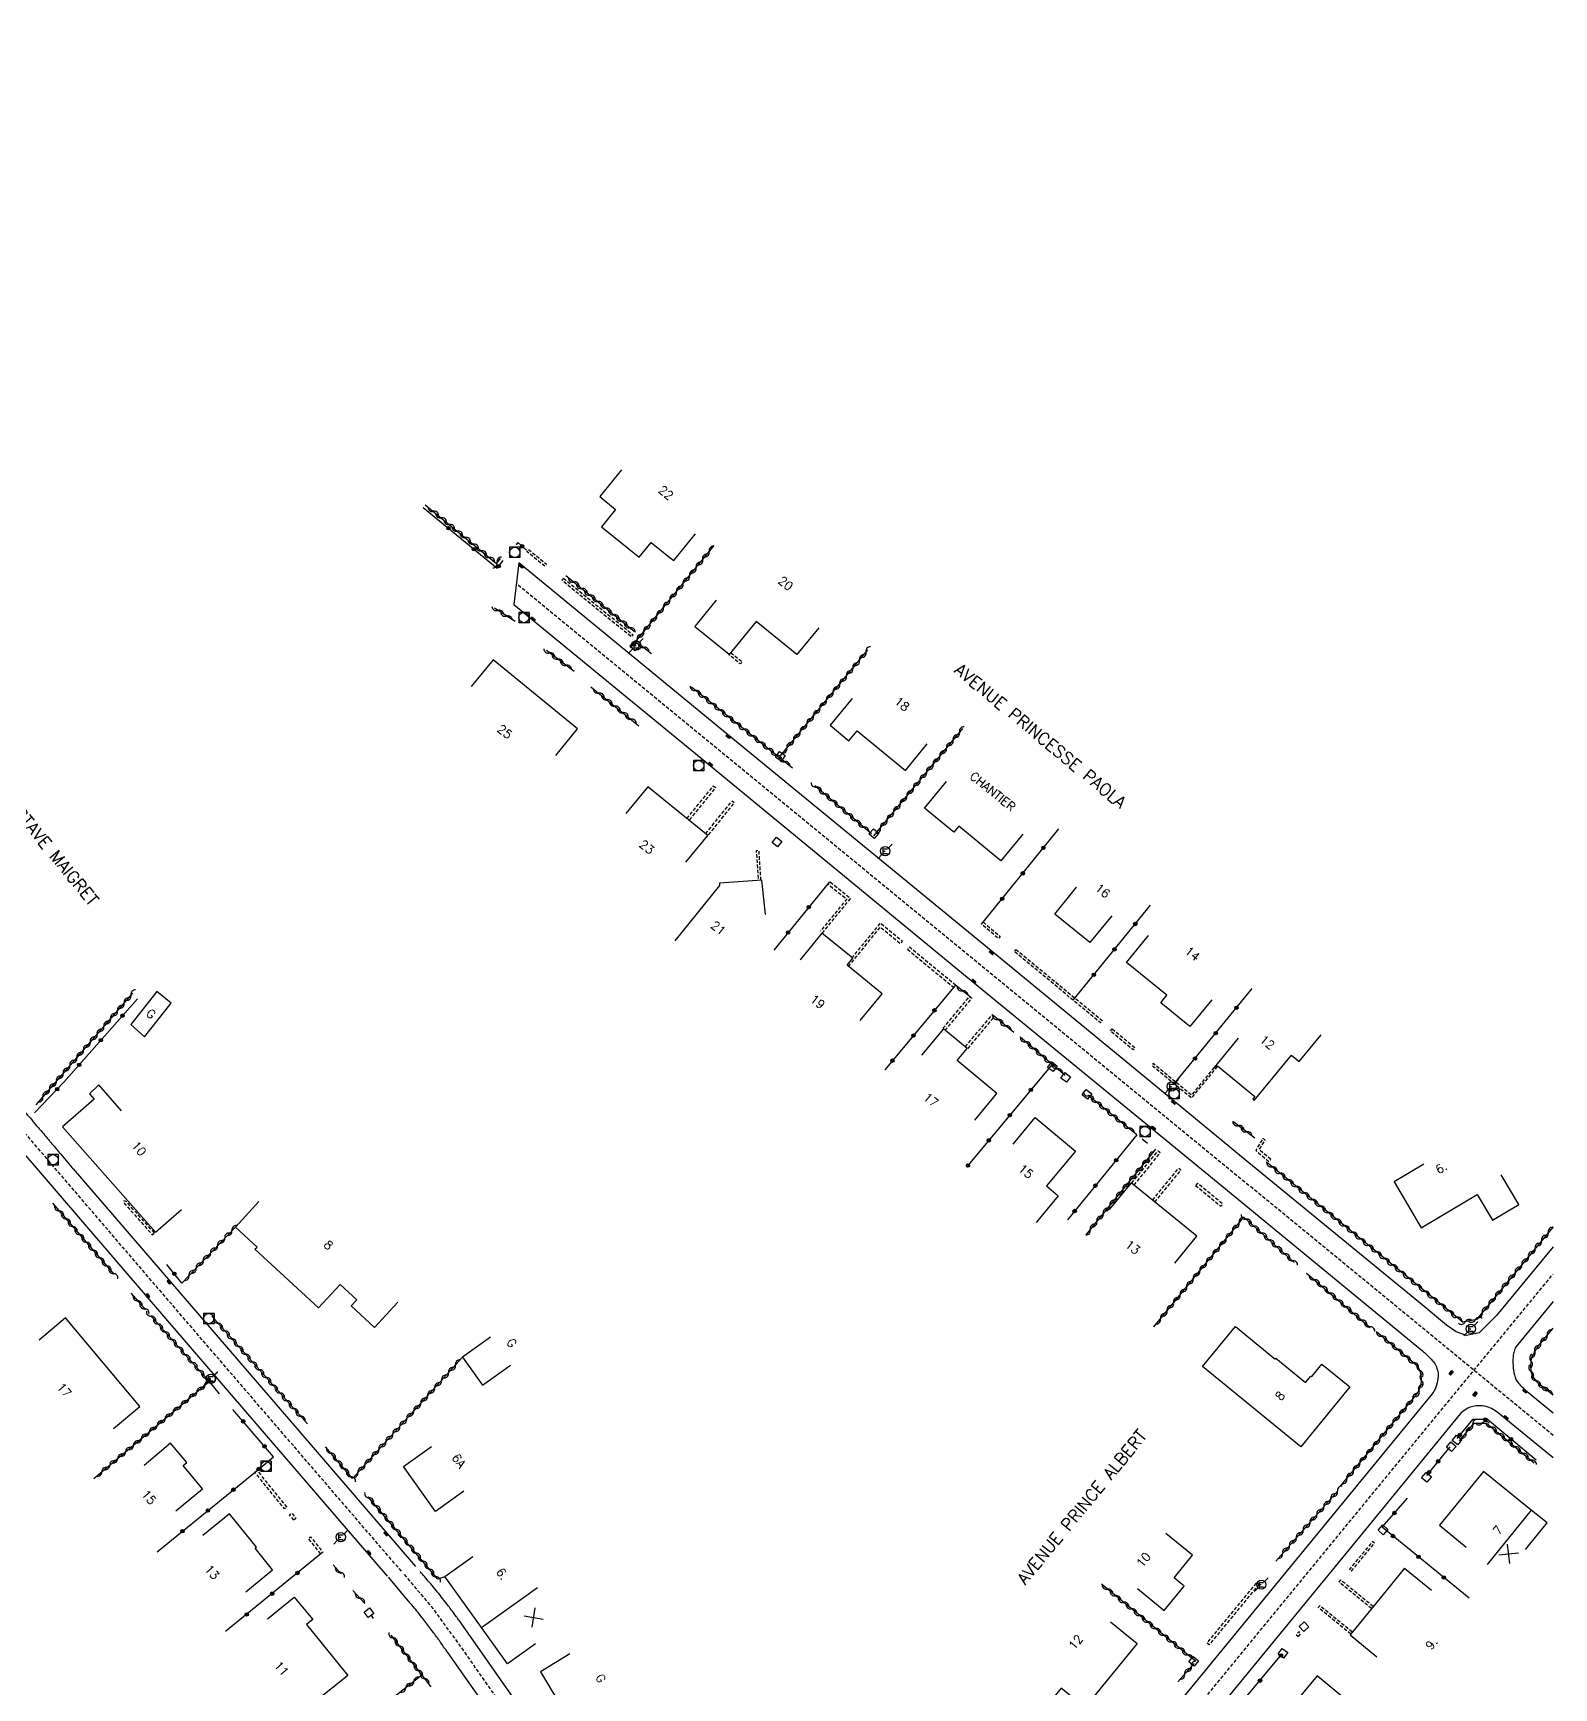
# Model space of a CAD drawing. Header units: millimetres. Extents: x 123000 to 124000, y 125000 to 126000.
# Drawn here: x 123779.9 to 124000.1, y 125760.3 to 126000 of the extents above; entities that cross this region are included whole.
import ezdxf
from ezdxf.enums import TextEntityAlignment as Align

# ---------------------------------------------------------------- set-up
doc = ezdxf.new("R2010")
doc.units = ezdxf.units.MM
doc.linetypes.add('DASHED', pattern=[0.75, 0.5, -0.25])
doc.layers.get('0').update_dxf_attribs({"linetype": 'CONTINUOUS'})
for name, color, linetype in [('W0001', 6, 'DASHED'), ('W0008', 7, 'CONTINUOUS'), ('W0100', 7, 'CONTINUOUS'), ('W0112', 1, 'DASHED'), ('W0310', 3, 'CONTINUOUS'), ('W0322', 7, 'CONTINUOUS'), ('W0400', 7, 'CONTINUOUS'), ('W0420', 7, 'CONTINUOUS'), ('W0471', 7, 'CONTINUOUS'), ('W0984', 7, 'CONTINUOUS'), ('W0989', 7, 'CONTINUOUS'), ('W0991', 7, 'CONTINUOUS'), ('W1102', 7, 'CONTINUOUS')]:
    doc.layers.add(name, color=color, linetype=linetype)
doc.styles.get("Standard").update_dxf_attribs({"font": 'romans.shx', "width": 0.85})

# ---------------------------------------------------------------- blocks, each defined once
blk = doc.blocks.new('T471')
for p, q in [((-0.333334, 0.333334), (-0.333334, -0.333334)), ((-0.333334, 0.333334), (0.333334, 0.333334)), ((-0.333334, 0), (0, 0)), ((0.500001, 0.500001), (1.000002, 1.000002)), ((-0.500001, -0.500001), (-1.000002, -1.000002)), ((-0.333334, -0.333334), (0.333334, -0.333334))]:
    blk.add_line(p, q)
blk.add_ellipse((0, 0), major_axis=(0.471405, 0.471405), ratio=1, start_param=5.4977871438, end_param=11.780972451)
blk = doc.blocks.new('T400')
for p, q in [((-0.15, 0.3), (0.15, 0.3)), ((-0.15, -0.25), (-0.15, 0.3)), ((-0.15, 0.15), (0.15, 0.15)), ((-0.15, 0), (0.15, 0)), ((0.15, 0.3), (0.15, -0.25)), ((-0.15, -0.15), (0.15, -0.15)), ((-0.15, -0.25), (-0.15, -0.3)), ((-0.15, -0.3), (0.15, -0.3)), ((0.15, -0.3), (0.15, -0.25))]:
    blk.add_line(p, q)
blk = doc.blocks.new('t112o')
at = {"color": 0, "linetype": 'Continuous'}
for p, q in [((-0.5, 0.5), (0.5, 0.5)), ((-0.5, -0.5), (-0.5, 0.5)), ((0.5, 0.5), (0.5, -0.5)), ((0.5, -0.5), (-0.5, -0.5))]:
    blk.add_line(p, q, dxfattribs=at)
blk = doc.blocks.new('T420')
for p, q in [((0.75, 0.75), (-0.75, 0.75)), ((-0.75, 0.75), (-0.75, -0.75)), ((0.75, 0.75), (0.75, -0.75)), ((0.75, -0.75), (-0.75, -0.75))]:
    blk.add_line(p, q)
blk.add_ellipse((0, 0), major_axis=(-0.53, 0.53), ratio=1, start_param=3.926991, end_param=10.210176)
blk = doc.blocks.new('t310o')
at = {"color": 0, "linetype": 'Continuous'}
for centre, start, end in [((-0.5, 0.38), 216.8699, 323.1304), ((0.5, -0.37), 36.8699, 143.1303)]:
    blk.add_arc(centre, 0.625, start, end, dxfattribs=at)
blk = doc.blocks.new('t322o')
at = {"color": 0, "linetype": 'Continuous'}
for radius in [0.25, 0.15]:
    blk.add_circle((0, 0), radius, dxfattribs=at)
blk = doc.blocks.new('t991o')
at = {"color": 0, "linetype": 'Continuous'}
for p, q in [((-1, 1), (1, -1)), ((-1, -1), (1, 1))]:
    blk.add_line(p, q, dxfattribs=at)

msp = doc.modelspace()

# ---------------------------------------------------------------- linework, layer by layer
at = {"layer": 'W0001', "flags": 128}
for points in [[(123833.2, 125777.18), (123801.58, 125813.94), (123777.26, 125842.31), (123758.68, 125864.77), (123740.55, 125886.8), (123717.74, 125914.53), (123697.18, 125939.51), (123687.62, 125951), (123679.79, 125959.84), (123672.25, 125967.69), (123659.53, 125980.9), (123650.9, 125989.84), (123641.1, 126000)], [(124000, 125796.86), (123977.8, 125815.12), (123902.76, 125876.75), (123864.17, 125908.47), (123849.85, 125920.24)], [(123892.86, 125690.77), (123898.76, 125696.85), (123983.21, 125799.81), (123997.53, 125817.22), (124000, 125820.23)], [(123833.62, 125776.72), (123837.93, 125771.55), (123841.78, 125766.23), (123849.45, 125755.32), (123856, 125746.02), (123863.08, 125735.19), (123870.13, 125724.29), (123874.37, 125717.66), (123877.23, 125712.36), (123886.86, 125693.27)]]:
    msp.add_lwpolyline(points, dxfattribs=at)
at = {"layer": 'W0008', "flags": 128}
for points in [[(123831.17, 125776.47), (123797.01, 125816.21), (123777.1, 125839.41), (123773.81, 125843.29), (123769.28, 125848.73), (123761.16, 125858.61), (123728.47, 125898.34), (123692.34, 125942.2), (123685.9, 125949.95, 0.006026), (123685.34, 125950.6, 0.0011), (123682.26, 125954.11, 0.001166), (123679.92, 125956.74, 0.004111), (123679.25, 125957.48, 0.003678), (123678.11, 125958.7, 0.001816), (123675.77, 125961.15), (123662.47, 125974.95), (123648.02, 125989.92), (123638.32, 126000)], [(123651.59, 125992.01), (123666.69, 125976.36), (123679.41, 125963.14, -0.003389), (123681.46, 125960.98, -0.005004), (123682.83, 125959.49, -0.002123), (123683.61, 125958.61, -0.001036), (123685.21, 125956.79, -0.000963), (123685.34, 125956.65, -0.000028), (123689.62, 125951.72, -0.003515), (123691.08, 125950.03, -0.003488), (123695.86, 125944.29), (123729.56, 125903.31), (123764.6, 125860.73), (123779.06, 125843.27, 0.001972), (123779.41, 125842.86, 0.000711), (123780.37, 125841.72, 0.002451), (123781.39, 125840.53, -0.00355), (123782.09, 125839.71, -0.000032), (123782.44, 125839.28, -0.000009), (123783.64, 125837.86, -0.000268), (123785.51, 125835.63, 0.00354), (123785.65, 125835.46), (123818.36, 125797.5), (123835.22, 125777.89)], [(124000, 125824.19), (123991.81, 125814.25), (123989.32, 125811.74), (123987.46, 125811.35), (123985.97, 125811.87), (123984.58, 125812.82), (123981.06, 125815.75), (123955.43, 125836.78), (123946.84, 125843.88), (123919.09, 125866.67), (123879.83, 125898.88), (123850.23, 125923.25), (123849.48, 125917.22), (123877.16, 125894.52), (123915.14, 125863.22), (123943.42, 125840.07), (123953.89, 125831.48), (123981.1, 125809.1, -0.021592), (123981.68, 125808.58, -0.013517), (123982.55, 125807.68, -0.07173), (123983.01, 125807, -0.061881), (123983.32, 125806.1, -0.075723), (123983.36, 125805.43, -0.038508), (123983.14, 125804.15, -0.054431), (123982.92, 125803.58, -0.03928), (123982.49, 125802.86), (123953.15, 125767.1), (123939.93, 125750.99)], [(124000, 125816.26), (123994.66, 125809.73, 0.087308), (123994.51, 125809.46, 0.031679), (123994.28, 125808.66, 0.047987), (123994.2, 125807.92, 0.028241), (123994.24, 125806.65, 0.045019), (123994.5, 125805.27, 0.094058), (123994.8, 125804.67, 0.03266), (123995.4, 125803.98, 0.025734), (123996.25, 125803.2), (124000, 125800.12)], [(124000, 125793.6), (123992.11, 125800.1, 0.046569), (123991.34, 125800.62, 0.126689), (123989.23, 125801.16, 0.234687), (123986.38, 125799.74), (123971.11, 125781.09), (123943.02, 125746.86)], [(123855.03, 125743.9), (123839.91, 125765.4, -0.005422), (123839.32, 125766.25, 0.00652), (123838.83, 125766.96, 0.005592), (123838.56, 125767.34, 0.001485), (123837.48, 125768.77, 0.001746), (123836.3, 125770.33, 0.004223), (123835.81, 125770.96, 0.004608), (123835.1, 125771.84, 0.00404), (123834.28, 125772.82), (123831.32, 125776.31)], [(123856.65, 125748.57), (123841.6, 125769.99, 0.00565), (123840.68, 125771.26, 0.005018), (123839.62, 125772.67, 0.005389), (123839.55, 125772.76, 0.000249), (123838.04, 125774.64, 0.007777), (123837.27, 125775.57, 0.004536), (123835.91, 125777.12)]]:
    msp.add_lwpolyline(points, format="xyb", dxfattribs=at)
at = {"layer": 'W0100', "flags": 128}
for points in [[(123865.1, 125936.73), (123861.94, 125932.86), (123864.23, 125930.99), (123862.19, 125928.49), (123867.62, 125924.06), (123869.4, 125926.23), (123872.13, 125924), (123872.64, 125923.58), (123875.81, 125927.45)], [(123893.64, 125913.86), (123890.49, 125909.98), (123884.57, 125914.78), (123880.65, 125909.96), (123875.69, 125913.97), (123878.84, 125917.86)], [(123855.56, 125895.35), (123858.72, 125899.22), (123846.47, 125909.23), (123843.31, 125905.36)], [(123898.47, 125903.61), (123895.29, 125899.76), (123898.03, 125897.5), (123899.22, 125898.94), (123906.19, 125893.19), (123909.37, 125897.04)], [(123874.42, 125879.89), (123877.57, 125883.78), (123872.77, 125887.67), (123868.88, 125890.83), (123865.72, 125886.95)], [(123923.21, 125883.97), (123920.04, 125880.11), (123913.95, 125885.11), (123913.22, 125884.23), (123908.95, 125887.73), (123912.13, 125891.59)], [(123885.95, 125872.3), (123885.41, 125877.27), (123879.25, 125876.85), (123879.27, 125876.52), (123872.81, 125868.49)], [(123936.08, 125872.14), (123932.93, 125868.25), (123927.82, 125872.39), (123930.96, 125876.27)], [(123899.67, 125856.95), (123902.83, 125860.82), (123897.75, 125864.97), (123898.58, 125865.98), (123894.1, 125869.63), (123890.94, 125865.76)], [(123950.58, 125859.94), (123947.41, 125856.07), (123943.19, 125859.52), (123944.07, 125860.61), (123938.24, 125865.38), (123941.4, 125869.26)], [(123916.24, 125842.53), (123919.44, 125846.37), (123913.68, 125851.18), (123915.13, 125852.92), (123911.73, 125855.76), (123908.53, 125851.92)], [(123954.4, 125854.41), (123950.91, 125850.16), (123951.1, 125849.99), (123951.1, 125850), (123951.42, 125850.38), (123956.83, 125845.94), (123956.53, 125845.55), (123956.71, 125845.39), (123962.11, 125851.96), (123963.23, 125851.03), (123966.41, 125854.9)], [(123792.68, 125843.89), (123789.38, 125847.64), (123788.02, 125846.36), (123788.69, 125845.56), (123784.13, 125841.56), (123797.6, 125826.28), (123801.35, 125829.59)], [(123921.8, 125839.07), (123925, 125842.91), (123930.83, 125838.05), (123926.62, 125832.99), (123928.34, 125831.56), (123925.14, 125827.72)], [(123981.3, 125836.14), (123976.99, 125833.61), (123978.92, 125830.32), (123980.92, 125826.91), (123989.02, 125831.74), (123991.22, 125828.04), (123995.04, 125830.31), (123992.48, 125834.61)], [(123945.23, 125821.83), (123948.39, 125825.7), (123938.89, 125833.45), (123935.73, 125829.58)], [(123832.7, 125816.16), (123829.3, 125812.49), (123825.94, 125815.62), (123826.75, 125816.5), (123824.32, 125818.74), (123821.19, 125815.33), (123811.99, 125823.82), (123812.29, 125824.15), (123809.15, 125827.04), (123812.54, 125830.72)], [(123791.49, 125797.86), (123795.32, 125801.07), (123784.56, 125813.88), (123780.73, 125810.66)], [(123846.1, 125811.1), (123842.05, 125808.17), (123844.97, 125804.12), (123849.02, 125807.05)], [(123800.53, 125785.94), (123804.38, 125789.14), (123801.59, 125792.48), (123802.1, 125792.91), (123799.77, 125795.72), (123795.92, 125792.52)], [(123842.22, 125788.77), (123838.16, 125785.85), (123833.49, 125792.36), (123837.56, 125795.27)], [(123996, 125780.31), (123999.14, 125784.2), (123996.82, 125786.05), (123989.91, 125791.65), (123983.54, 125783.84), (123987.41, 125780.68)], [(123810.68, 125774.21), (123814.55, 125777.37), (123812, 125780.5), (123812.23, 125780.69), (123808.29, 125785.52), (123804.42, 125782.36)], [(123939.81, 125774.66), (123943.68, 125771.49), (123946.59, 125775.04), (123945.12, 125776.25), (123947.78, 125779.49), (123943.91, 125782.66)], [(123852.62, 125766.66), (123848.55, 125763.75), (123844.78, 125769.04), (123839.48, 125776.41), (123843.54, 125779.33)], [(123978.51, 125777.62), (123974.96, 125773.28), (123970.62, 125767.97), (123974.5, 125764.8)], [(123978.47, 125777.62), (123982.38, 125774.46)], [(123813.81, 125770.3), (123817.69, 125773.45), (123820.35, 125770.18), (123819.45, 125769.45), (123825.43, 125762.08), (123821.55, 125758.93)], [(123935.89, 125769.86), (123939.76, 125766.69), (123932.18, 125757.42), (123928.74, 125760.23), (123925.05, 125755.7), (123921.18, 125758.87)], [(123857.62, 125765.21), (123853.34, 125762.63), (123858.82, 125753.5), (123863.11, 125756.07)], [(123970.14, 125758.48), (123965.85, 125762.04), (123963, 125758.58), (123963.43, 125758.22), (123959.14, 125753.04), (123959.03, 125752.9), (123958.84, 125753.06), (123958.6, 125752.75), (123962.63, 125749.42)]]:
    msp.add_lwpolyline(points, dxfattribs=at)
for points in [[(123799.86, 125859.49), (123797.78, 125861.14), (123794.01, 125856.37), (123795.99, 125854.6)], [(123963.45, 125795.18), (123949.23, 125806.83), (123954, 125812.65), (123959.73, 125807.96), (123959.83, 125808.06), (123964.15, 125804.52), (123964.94, 125805.46), (123965.05, 125805.37), (123966.53, 125807.19), (123970.55, 125803.88)]]:
    msp.add_lwpolyline(points, close=True, dxfattribs=at)
at = {"layer": 'W0112', "flags": 128}
for points in [[(123851.62, 125925.21), (123854.21, 125923.07), (123853.96, 125922.76), (123851.37, 125924.9)], [(123856.68, 125921.04), (123866.75, 125912.83), (123866.5, 125912.52), (123856.43, 125920.73)], [(123917.49, 125871.21), (123919.93, 125869.13), (123919.67, 125868.83), (123917.23, 125870.91)], [(123906.52, 125867.28), (123913.19, 125861.77), (123913.45, 125862.08), (123906.77, 125867.58)], [(123922.2, 125867.27), (123934.72, 125856.94), (123934.47, 125856.63), (123921.94, 125866.97)], [(123936.16, 125855.76), (123939.45, 125853.02), (123939.2, 125852.71), (123935.9, 125855.45)], [(123959.12, 125836.85), (123957.46, 125838.23), (123958.32, 125839.69), (123957.98, 125839.89), (123956.95, 125838.14), (123958.86, 125836.54)], [(123948.24, 125833.08), (123951.9, 125830.07), (123952.15, 125830.37), (123948.49, 125833.39)], [(123811.97, 125791.53), (123812.29, 125791.78), (123816.6, 125786.45), (123816.29, 125786.2)], [(123817.62, 125784.57), (123816.99, 125785.36), (123817.3, 125785.61), (123817.93, 125784.82)], [(123821.53, 125779.68), (123819.74, 125781.92), (123820.05, 125782.17), (123821.84, 125779.93)], [(123970.8, 125777.19), (123974.15, 125781.24), (123973.85, 125781.49), (123970.5, 125777.45)], [(123957.42, 125775.29), (123950.2, 125766.52), (123949.89, 125766.78), (123957.11, 125775.54)], [(123963.14, 125767.73), (123963.48, 125768.18), (123963.17, 125768.42), (123962.82, 125767.97)]]:
    msp.add_lwpolyline(points, close=True, dxfattribs=at)
for points in [[(123880.89, 125910.25), (123882.56, 125908.9), (123882.31, 125908.61), (123880.65, 125909.96)], [(123874.55, 125886.22), (123878.38, 125890.95), (123878.69, 125890.7), (123874.86, 125885.97)], [(123877.26, 125884.02), (123881.11, 125888.77), (123881.42, 125888.52), (123877.57, 125883.77)], [(123885.28, 125877.26), (123884.99, 125881.58), (123884.59, 125881.56), (123884.88, 125877.24)], [(123894.15, 125869.59), (123898.25, 125874.61), (123895.21, 125877.07), (123894.96, 125876.76), (123897.69, 125874.55), (123893.84, 125869.84)], [(123897.95, 125864.8), (123902.6, 125870.5), (123905.5, 125868.11), (123905.76, 125868.42), (123902.55, 125871.07), (123898.47, 125866.07)], [(123911.64, 125855.83), (123915.49, 125860.45), (123915.8, 125860.19), (123911.95, 125855.58)], [(123914.87, 125853.14), (123918.77, 125857.81), (123919.07, 125857.55), (123915.18, 125852.88)], [(123950.91, 125850.16), (123947.62, 125846.15), (123942.1, 125850.71), (123941.91, 125850.49), (123947.66, 125845.75), (123951.45, 125850.36)], [(123938.97, 125833.39), (123942.79, 125838.07), (123943.1, 125837.82), (123939.28, 125833.13)], [(123941.99, 125830.92), (123945.8, 125835.59), (123946.11, 125835.34), (123942.3, 125830.67)], [(123973.73, 125771.77), (123969.02, 125775.61), (123969.27, 125775.92), (123973.98, 125772.08)], [(123970.71, 125768.07), (123966, 125771.91), (123966.25, 125772.22), (123970.96, 125768.38)]]:
    msp.add_lwpolyline(points, dxfattribs=at)
msp.add_lwpolyline([(123797.42, 125826.2), (123793.47, 125830.61, -0.043102), (123793.43, 125830.67, -0.00996), (123793.41, 125830.7), (123793.03, 125830.84, 0.069659), (123792.99, 125830.69, 0.14003), (123793.01, 125830.62, 0.032987), (123793.09, 125830.46, 0.043102), (123793.18, 125830.35), (123797.12, 125825.93)], format="xyb", close=True, dxfattribs=at)
at = {"layer": 'W0310', "flags": 128}
for points in [[(123836.66, 125931.67), (123846.98, 125923.18), (123847.55, 125923.89)], [(123866.4, 125910.96), (123878.51, 125925.77)], [(123857, 125921.43), (123866.9, 125913.35)], [(123849.68, 125914.74), (123846.69, 125916.69)], [(123858.24, 125907.51), (123854.2, 125910.55)], [(123869.44, 125910.1), (123867.64, 125911.49)], [(123888.09, 125895.29), (123900.77, 125910.64)], [(123860.62, 125905.32), (123867.6, 125899.65)], [(123889.86, 125893.53), (123875.22, 125905.23)], [(123901.64, 125883.7), (123914.51, 125899.28)], [(123901.3, 125883.99), (123893.1, 125890.97)], [(123915.65, 125860.32), (123913.45, 125862.08)], [(123780.28, 125844.77), (123794.3, 125860.93)], [(123921.9, 125855.22), (123918.92, 125857.68)], [(123929.34, 125849.01), (123922.82, 125854.53)], [(123939.72, 125840.4), (123932.67, 125846.12)], [(123956.82, 125839.93), (123953.61, 125842.35)], [(123942.44, 125838.31), (123932.32, 125825.9)], [(123941.26, 125839.13), (123940.47, 125839.79)], [(124000, 125827.09), (123988.91, 125813.64), (123986.93, 125813.24), (123958.48, 125836.44)], [(123782.65, 125830.51), (123791.55, 125820.2)], [(123942.2, 125812.6), (123955.21, 125828.48), (123962.52, 125821.92)], [(123801.4, 125818.93), (123809.15, 125827.04)], [(123964.29, 125820.37), (123973.5, 125812.51)], [(123794.03, 125817.48), (123796.12, 125815.04)], [(123788.66, 125790.62), (123805.38, 125804.67), (123796.92, 125814.17)], [(123819.59, 125798.52), (123805.74, 125814.14)], [(123842.05, 125808.17), (123826.11, 125790.64), (123822.22, 125795.22)], [(123986.46, 125796.08), (123988.59, 125798.64), (123990.34, 125798.64), (123997.26, 125792.9)], [(123839.51, 125776.39), (123838.49, 125776.04), (123828.41, 125787.96)], [(123959.84, 125778.66), (123968.88, 125788.87)], [(123823.3, 125778.12), (123824.46, 125776.81)], [(123826.18, 125774.4), (123827.91, 125772.51)], [(123948.24, 125764.14), (123934.6, 125775.29)], [(123829.18, 125770.34), (123828.82, 125770.88)], [(123837.5, 125760.42), (123831.72, 125767.9)], [(123945.66, 125761.15), (123948, 125763.84)], [(123836.17, 125762.14), (123823.33, 125751.98)]]:
    msp.add_lwpolyline(points, dxfattribs=at)
for points in [[(123969.17, 125789.44), (123980.01, 125802.52, 0.095449), (123980.72, 125803.68, 0.095449), (123980.96, 125805.02, 0.06644), (123980.82, 125805.96, 0.06644), (123980.43, 125806.83), (123974.49, 125811.82)], [(124000, 125802.68), (123997.91, 125804.39, -0.083599), (123997.07, 125805.46, -0.114016), (123996.81, 125806.43, -0.037162), (123996.85, 125807.75, -0.086518), (123997, 125808.3, -0.020882), (123997.54, 125809.3, -0.037394), (123997.9, 125809.82), (124000, 125812.4)]]:
    msp.add_lwpolyline(points, format="xyb", dxfattribs=at)
at = {"layer": 'W0322', "flags": 128}
for points in [[(123836.34, 125931.28), (123847.05, 125922.48), (123847.94, 125923.58)], [(123851.34, 125925.1), (123850.07, 125926.21), (123849.82, 125925.88)], [(123917.23, 125870.91), (123928.44, 125884.75)], [(123895.21, 125877.07), (123887.14, 125867.17)], [(123930.48, 125859.92), (123941.71, 125873.65)], [(123913.45, 125862.08), (123903.23, 125849.83)], [(123780.05, 125843.58), (123784.33, 125848.05), (123794.97, 125860.12)], [(123945.14, 125847.78), (123956.44, 125861.61)], [(123927.41, 125850.56), (123915.25, 125835.95)], [(123939.72, 125840.4), (123929.67, 125828.07)], [(123801.4, 125818.93), (123799.24, 125821.61)], [(123805.38, 125804.67), (123806.79, 125802.87)], [(123797.82, 125779.98), (123812.29, 125791.78), (123814.66, 125793.77), (123808.8, 125800.61)], [(123997.58, 125793.28), (123990.52, 125799.14), (123988.36, 125799.15), (123986.08, 125796.4)], [(123985.05, 125795.2), (123981.67, 125791.03)], [(123987.86, 125773.26), (123975.25, 125783.57), (123978.94, 125787.79)], [(123821.84, 125779.93), (123807.74, 125768.44)], [(123965.37, 125741.89), (123951.12, 125753.61), (123960.74, 125765.15)]]:
    msp.add_lwpolyline(points, dxfattribs=at)
at = {"layer": 'W1102', "flags": 128}
for points in [[(123996.82, 125786.05), (123990.47, 125778.18)], [(123844.78, 125769.04), (123852.91, 125774.85)]]:
    msp.add_lwpolyline(points, dxfattribs=at)

# ---------------------------------------------------------------- block references
at = {"layer": 'W0112'}
for p, rotation in [((123867.01, 125911.24), 226.3850762162589), ((123888.1, 125895.23), 324.9656107370685), ((123887.62, 125882.84), 141.1581239558333), ((123901.63, 125884.03), 319.0680351354517), ((123927.49, 125850.27), 142.8502081970647), ((123929.41, 125848.71), 143.4952411326231), ((123932.48, 125846.26), 141.3901966671453), ((123985.26, 125795.21), 228.9084681523013), ((123986.11, 125796.2), 231.6721313534783), ((123981.67, 125790.8), 230.2884810047124), ((123975.37, 125783.18), 227.2767232604248), ((123828.49, 125771.16), 128.2580900110334), ((123963.94, 125769.16), 223.8059548381292), ((123960.87, 125765.3), 232.8719728023602), ((123947.97, 125764.11), 51.03001650996512)]:
    msp.add_blockref('t112o', p, dxfattribs=dict(at, rotation=rotation))
at = {"layer": 'W0310'}
for p, rotation in [((123837.82, 125930.72), 320.5907986443493), ((123838.97, 125929.76), 320.5907986443493), ((123840.13, 125928.81), 320.5907986443493), ((123841.29, 125927.86), 320.5907986443493), ((123842.45, 125926.91), 320.5907986443493), ((123843.61, 125925.95), 320.5907986443493), ((123844.77, 125925), 320.5907986443493), ((123845.93, 125924.05), 320.5907986443493), ((123847.07, 125923.29), 51.21347881552143), ((123876.84, 125923.73), 50.74129651288344), ((123877.79, 125924.9), 50.74129651288344), ((123874.94, 125921.41), 50.74129651288344), ((123875.89, 125922.57), 50.74129651288344), ((123858.16, 125920.48), 320.795056529789), ((123859.32, 125919.54), 320.795056529789), ((123860.48, 125918.59), 320.795056529789), ((123873.05, 125919.09), 50.74129651288344), ((123874, 125920.25), 50.74129651288344), ((123847.16, 125916.38), 146.8651111028503), ((123861.65, 125917.64), 320.795056529789), ((123862.81, 125916.69), 320.795056529789), ((123871.15, 125916.77), 50.74129651288344), ((123872.1, 125917.93), 50.74129651288344), ((123848.42, 125915.56), 146.8651111028503), ((123863.97, 125915.74), 320.795056529789), ((123865.13, 125914.79), 320.795056529789), ((123866.29, 125913.85), 320.795056529789), ((123869.25, 125914.44), 50.74129651288344), ((123870.2, 125915.6), 50.74129651288344), ((123867.35, 125912.12), 50.74129651288344), ((123868.3, 125913.28), 50.74129651288344), ((123854.64, 125910.21), 143.0765966572845), ((123855.84, 125909.31), 143.0765966572845), ((123868.25, 125911.02), 142.1922105175174), ((123899.56, 125909.17), 50.44651156737693), ((123900.51, 125910.33), 50.44651156737693), ((123857.04, 125908.41), 143.0765966572845), ((123897.65, 125906.86), 50.44651156737693), ((123898.6, 125908.02), 50.44651156737693), ((123861.78, 125904.38), 320.9251381445481), ((123875.8, 125904.77), 141.3419236132948), ((123895.74, 125904.55), 50.44651156737693), ((123896.69, 125905.7), 50.44651156737693), ((123862.95, 125903.43), 320.9251381445481), ((123864.11, 125902.49), 320.9251381445481), ((123876.97, 125903.83), 141.3419236132948), ((123878.14, 125902.9), 141.3419236132948), ((123879.31, 125901.96), 141.3419236132948), ((123893.83, 125902.23), 50.44651156737693), ((123894.78, 125903.39), 50.44651156737693), ((123865.28, 125901.54), 320.9251381445481), ((123866.44, 125900.6), 320.9251381445481), ((123880.49, 125901.02), 141.3419236132948), ((123881.66, 125900.09), 141.3419236132948), ((123891.92, 125899.92), 50.44651156737693), ((123892.87, 125901.08), 50.44651156737693), ((123882.83, 125899.15), 141.3419236132948), ((123884, 125898.21), 141.3419236132948), ((123885.17, 125897.27), 141.3419236132948), ((123890.01, 125897.61), 50.44651156737693), ((123890.96, 125898.76), 50.44651156737693), ((123913.1, 125897.57), 50.44651156739381), ((123914.06, 125898.73), 50.44651156739381), ((123886.34, 125896.34), 141.3419236132948), ((123887.51, 125895.4), 141.3419236132948), ((123889.05, 125896.45), 50.44651156737693), ((123911.19, 125895.26), 50.44651156739381), ((123912.15, 125896.42), 50.44651156739381), ((123888.68, 125894.46), 141.3419236132948), ((123909.28, 125892.95), 50.44651156739381), ((123910.24, 125894.1), 50.44651156739381), ((123893.31, 125890.79), 139.5903926383872), ((123894.45, 125889.82), 139.5903926383872), ((123907.37, 125890.63), 50.44651156739381), ((123908.32, 125891.79), 50.44651156739381), ((123895.59, 125888.85), 139.5903926383872), ((123896.73, 125887.88), 139.5903926383872), ((123905.46, 125888.32), 50.44651156739381), ((123906.41, 125889.48), 50.44651156739381), ((123897.88, 125886.9), 139.5903926383872), ((123899.02, 125885.93), 139.5903926383872), ((123900.16, 125884.96), 139.5903926383872), ((123902.59, 125884.85), 50.44651156739381), ((123903.55, 125886.01), 50.44651156739381), ((123904.5, 125887.17), 50.44651156739381), ((123914.47, 125861.26), 141.3319457837798), ((123793.06, 125859.5), 49.04218926190372), ((123794.04, 125860.63), 49.04218926190372), ((123790.11, 125856.1), 49.04218926190372), ((123791.09, 125857.24), 49.04218926190372), ((123792.08, 125858.37), 49.04218926190372), ((123919.58, 125857.13), 140.475915582374), ((123920.74, 125856.18), 140.475915582374), ((123788.14, 125853.84), 49.04218926190372), ((123789.13, 125854.97), 49.04218926190372), ((123923.61, 125853.86), 139.7190348799205), ((123786.18, 125851.57), 49.04218926190372), ((123787.16, 125852.7), 49.04218926190372), ((123924.76, 125852.89), 139.7190348799205), ((123925.9, 125851.92), 139.7190348799205), ((123784.21, 125849.31), 49.04218926190372), ((123785.19, 125850.44), 49.04218926190372), ((123927.05, 125850.95), 139.7190348799205), ((123928.19, 125849.98), 139.7190348799205), ((123782.24, 125847.04), 49.04218926190372), ((123783.23, 125848.17), 49.04218926190372), ((123781.26, 125845.91), 49.04218926190372), ((123932.73, 125846.07), 140.9788387327686), ((123933.89, 125845.12), 140.9788387327686), ((123935.06, 125844.18), 140.9788387327686), ((123936.22, 125843.23), 140.9788387327686), ((123937.39, 125842.29), 140.9788387327686), ((123938.55, 125841.35), 140.9788387327686), ((123954.43, 125841.73), 143.0425803567566), ((123955.62, 125840.83), 143.0425803567566), ((123941.49, 125837.15), 230.8049522796419), ((123939.59, 125834.82), 230.8049522796419), ((123940.54, 125835.98), 230.8049522796419), ((123959.3, 125835.77), 140.7945901753121), ((123960.46, 125834.83), 140.7945901753121), ((123937.7, 125832.5), 230.8049522796419), ((123938.65, 125833.66), 230.8049522796419), ((123961.63, 125833.88), 140.7945901753121), ((123962.79, 125832.93), 140.7945901753121), ((123935.8, 125830.17), 230.8049522796419), ((123936.75, 125831.33), 230.8049522796419), ((123963.95, 125831.98), 140.7945901753121), ((123965.11, 125831.03), 140.7945901753121), ((123966.28, 125830.08), 140.7945901753121), ((123783.63, 125829.37), 310.8359889244539), ((123784.61, 125828.24), 310.8359889244539), ((123933.91, 125827.85), 230.8049522796419), ((123934.85, 125829.01), 230.8049522796419), ((123954.55, 125827.68), 50.67628169120058), ((123955.56, 125828.17), 318.1201369226883), ((123967.44, 125829.14), 140.7945901753121), ((123968.6, 125828.19), 140.7945901753121), ((123785.59, 125827.1), 310.8359889244539), ((123786.57, 125825.97), 310.8359889244539), ((123807.62, 125825.44), 46.3394302213985), ((123808.65, 125826.53), 46.3394302213985), ((123932.96, 125826.68), 230.8049522796419), ((123952.65, 125825.36), 50.67628169120058), ((123953.6, 125826.52), 50.67628169120058), ((123956.67, 125827.17), 318.1201369226883), ((123957.79, 125826.17), 318.1201369226883), ((123958.91, 125825.17), 318.1201369226883), ((123969.76, 125827.24), 140.7945901753121), ((123970.93, 125826.29), 140.7945901753121), ((123972.09, 125825.34), 140.7945901753121), ((123998.34, 125825.08), 230.4804578712741), ((123999.3, 125826.24), 230.4804578712741), ((123787.55, 125824.83), 310.8359889244539), ((123788.53, 125823.7), 310.8359889244539), ((123789.51, 125822.56), 310.8359889244539), ((123805.55, 125823.27), 46.3394302213985), ((123806.58, 125824.36), 46.3394302213985), ((123950.75, 125823.04), 50.67628169120058), ((123951.7, 125824.2), 50.67628169120058), ((123960.02, 125824.16), 318.1201369226883), ((123961.14, 125823.16), 318.1201369226883), ((123973.25, 125824.4), 140.7945901753121), ((123974.41, 125823.45), 140.7945901753121), ((123996.43, 125822.76), 230.4804578712741), ((123997.39, 125823.92), 230.4804578712741), ((123790.49, 125821.43), 310.8359889244539), ((123791.47, 125820.29), 310.8359889244539), ((123803.48, 125821.1), 46.3394302213985), ((123804.51, 125822.19), 46.3394302213985), ((123948.85, 125820.72), 50.67628169120058), ((123949.8, 125821.88), 50.67628169120058), ((123962.26, 125822.16), 318.1201369226883), ((123975.57, 125822.5), 140.7945901753121), ((123976.74, 125821.55), 140.7945901753121), ((123977.9, 125820.6), 140.7945901753121), ((123994.52, 125820.45), 230.4804578712741), ((123995.48, 125821.61), 230.4804578712741), ((123802.44, 125820.02), 46.3394302213985), ((123946.95, 125818.4), 50.67628169120058), ((123947.9, 125819.56), 50.67628169120058), ((123965.43, 125819.4), 319.5183525398446), ((123966.57, 125818.42), 319.5183525398446), ((123979.06, 125819.66), 140.7945901753121), ((123980.22, 125818.71), 140.7945901753121), ((123992.62, 125818.14), 230.4804578712741), ((123993.57, 125819.29), 230.4804578712741), ((123795, 125816.34), 310.6444534757608), ((123945.05, 125816.08), 50.67628169120058), ((123946, 125817.24), 50.67628169120058), ((123967.72, 125817.45), 319.5183525398446), ((123968.86, 125816.47), 319.5183525398446), ((123970, 125815.5), 319.5183525398446), ((123981.39, 125817.76), 140.7945901753121), ((123982.55, 125816.81), 140.7945901753121), ((123983.71, 125815.86), 140.7945901753121), ((123990.71, 125815.82), 230.4804578712741), ((123991.66, 125816.98), 230.4804578712741), ((123795.98, 125815.2), 310.6444534757608), ((123796.96, 125814.12), 131.6986264235568), ((123797.96, 125813), 131.6986264235568), ((123806.65, 125813.11), 131.5733589280308), ((123943.15, 125813.76), 50.67628169120058), ((123944.1, 125814.92), 50.67628169120058), ((123971.14, 125814.53), 319.5183525398446), ((123972.28, 125813.55), 319.5183525398446), ((123984.87, 125814.91), 140.7945901753121), ((123986.04, 125813.97), 140.7945901753121), ((123988.74, 125813.61), 191.5115149670004), ((123989.75, 125814.66), 230.4804578712741), ((123798.96, 125811.88), 131.6986264235568), ((123799.95, 125810.76), 131.6986264235568), ((123807.65, 125811.99), 131.5733589280308), ((123808.64, 125810.86), 131.5733589280308), ((123973.42, 125812.58), 319.5183525398446), ((123975.18, 125811.25), 139.991709441282), ((123987.27, 125813.31), 191.5115149670004), ((123999.17, 125811.38), 50.87456672869175), ((123800.95, 125809.64), 131.6986264235568), ((123801.95, 125808.52), 131.6986264235568), ((123809.64, 125809.74), 131.5733589280308), ((123810.63, 125808.62), 131.5733589280308), ((123976.33, 125810.28), 139.991709441282), ((123977.47, 125809.32), 139.991709441282), ((123978.62, 125808.35), 139.991709441282), ((123997.36, 125808.99), 60.93726027823933), ((123998.22, 125810.22), 50.87456672869175), ((123802.95, 125807.4), 131.6986264235568), ((123803.95, 125806.28), 131.6986264235568), ((123811.63, 125807.5), 131.5733589280308), ((123812.62, 125806.38), 131.5733589280308), ((123840.03, 125805.95), 227.7370348310933), ((123841.04, 125807.06), 227.7370348310933), ((123979.77, 125807.39), 139.991709441282), ((123980.72, 125806.26), 111.214722702374), ((123996.84, 125806.11), 100.7746480364662), ((123996.83, 125807.61), 84.93981590726838), ((123804.74, 125804.13), 40.04114958822272), ((123804.94, 125805.16), 131.6986264235568), ((123813.62, 125805.25), 131.5733589280308), ((123814.61, 125804.13), 131.5733589280308), ((123838.01, 125803.73), 227.7370348310933), ((123839.02, 125804.84), 227.7370348310933), ((123980.58, 125803.35), 63.43095896485955), ((123980.96, 125804.79), 87.32284083438097), ((123997.53, 125804.79), 129.8528284157266), ((123998.64, 125803.79), 140.6415432805742), ((123801.3, 125801.23), 40.04114958822272), ((123802.44, 125802.2), 40.04114958822272), ((123803.59, 125803.16), 40.04114958822272), ((123815.61, 125803.01), 131.5733589280308), ((123816.6, 125801.89), 131.5733589280308), ((123835.99, 125801.51), 227.7370348310933), ((123837, 125802.62), 227.7370348310933), ((123978.74, 125800.99), 50.34759765826802), ((123979.69, 125802.15), 50.34759765826802), ((123999.18, 125803.35), 140.6415432805742), ((123799, 125799.3), 40.04114958822272), ((123800.15, 125800.27), 40.04114958822272), ((123817.6, 125800.76), 131.5733589280308), ((123818.6, 125799.64), 131.5733589280308), ((123833.97, 125799.29), 227.7370348310933), ((123834.98, 125800.4), 227.7370348310933), ((123976.82, 125798.68), 50.34759765826802), ((123977.78, 125799.84), 50.34759765826802), ((123795.55, 125796.41), 40.04114958822272), ((123796.7, 125797.37), 40.04114958822272), ((123797.85, 125798.34), 40.04114958822272), ((123831.96, 125797.07), 227.7370348310933), ((123832.97, 125798.18), 227.7370348310933), ((123974.91, 125796.37), 50.34759765826802), ((123975.87, 125797.53), 50.34759765826802), ((123987.42, 125797.23), 50.388214734676), ((123988.38, 125798.39), 50.388214734676), ((123989.76, 125798.64), 359.9631578479858), ((123991.05, 125798.05), 320.276664215049), ((123992.2, 125797.1), 320.276664215049), ((123793.26, 125794.48), 40.04114958822272), ((123794.41, 125795.44), 40.04114958822272), ((123823, 125794.31), 130.3458238537485), ((123829.94, 125794.85), 227.7370348310933), ((123830.95, 125795.96), 227.7370348310933), ((123972.99, 125794.06), 50.34759765826802), ((123973.95, 125795.22), 50.34759765826802), ((123993.36, 125796.14), 320.276664215049), ((123994.51, 125795.18), 320.276664215049), ((123995.66, 125794.22), 320.276664215049), ((123789.81, 125791.58), 40.04114958822272), ((123790.96, 125792.55), 40.04114958822272), ((123792.11, 125793.51), 40.04114958822272), ((123823.97, 125793.16), 130.3458238537485), ((123824.94, 125792.02), 130.3458238537485), ((123826.91, 125791.52), 227.7370348310933), ((123827.92, 125792.63), 227.7370348310933), ((123828.93, 125793.74), 227.7370348310933), ((123971.08, 125791.75), 50.34759765826802), ((123972.04, 125792.91), 50.34759765826802), ((123996.82, 125793.26), 320.276664215049), ((123825.91, 125790.88), 130.3458238537485), ((123970.12, 125790.6), 50.34759765826802), ((123828.54, 125787.82), 130.1899037010142), ((123829.51, 125786.67), 130.1899037010142), ((123967.79, 125787.64), 48.48057691499449), ((123968.79, 125788.76), 48.48057691499449), ((123830.47, 125785.53), 130.1899037010142), ((123831.44, 125784.38), 130.1899037010142), ((123964.81, 125784.27), 48.48057691499449), ((123965.8, 125785.39), 48.48057691499449), ((123966.8, 125786.52), 48.48057691499449), ((123832.41, 125783.24), 130.1899037010142), ((123833.38, 125782.09), 130.1899037010142), ((123962.82, 125782.02), 48.48057691499449), ((123963.81, 125783.15), 48.48057691499449), ((123834.34, 125780.94), 130.1899037010142), ((123835.31, 125779.8), 130.1899037010142), ((123960.83, 125779.78), 48.48057691499449), ((123961.83, 125780.9), 48.48057691499449), ((123824.3, 125777), 311.5445877080821), ((123836.28, 125778.65), 130.1899037010142), ((123837.25, 125777.51), 130.1899037010142), ((123838.22, 125776.36), 130.1899037010142), ((123827.19, 125773.29), 312.5013533078578), ((123935.47, 125774.58), 140.7241462309233), ((123936.63, 125773.63), 140.7241462309233), ((123937.79, 125772.68), 140.7241462309233), ((123938.95, 125771.73), 140.7241462309233), ((123940.11, 125770.78), 140.7241462309233), ((123832, 125767.54), 127.6774200302798), ((123941.27, 125769.83), 140.7241462309233), ((123942.43, 125768.88), 140.7241462309233), ((123943.6, 125767.93), 140.7241462309233), ((123832.91, 125766.36), 127.6774200302798), ((123833.83, 125765.17), 127.6774200302798), ((123944.76, 125766.98), 140.7241462309233), ((123945.92, 125766.03), 140.7241462309233), ((123947.08, 125765.08), 140.7241462309233), ((123834.75, 125763.98), 127.6774200302798), ((123835.66, 125762.8), 127.6774200302798), ((123947.63, 125763.41), 48.9719881865796), ((123833.82, 125760.28), 218.3794690214474), ((123834.99, 125761.21), 218.3794690214474), ((123836.58, 125761.61), 127.6774200302798), ((123946.65, 125762.28), 48.9719881865796)]:
    msp.add_blockref('t310o', p, dxfattribs=dict(at, rotation=rotation))
at = {"layer": 'W0322'}
for p, rotation in [((123840.01, 125928.27), 320.5907986443404), ((123843.68, 125925.25), 320.5907986443404), ((123847.29, 125922.78), 51.21347881559853), ((123926.19, 125881.98), 51.00349366944163), ((123923.21, 125878.29), 51.00349366944163), ((123920.22, 125874.6), 51.00349366944163), ((123892.21, 125873.39), 230.8074589134261), ((123889.21, 125869.71), 230.8074589134261), ((123939.5, 125870.95), 50.72720349646295), ((123936.49, 125867.27), 50.72720349646295), ((123933.49, 125863.59), 50.72720349646295), ((123792.81, 125857.66), 48.61051798588136), ((123910.4, 125858.43), 230.1870834788531), ((123954.16, 125858.81), 50.72720349644441), ((123907.36, 125854.78), 230.1870834788531), ((123951.15, 125855.14), 50.72720349644441), ((123789.67, 125854.1), 48.61051798588136), ((123786.53, 125850.54), 48.61051798588136), ((123904.32, 125851.14), 230.1870834788531), ((123948.15, 125851.46), 50.72720349644441), ((123783.34, 125847.01), 46.20853921800089), ((123924.37, 125846.91), 230.2216838793296), ((123921.33, 125843.26), 230.2216838793296), ((123918.29, 125839.61), 230.2216838793296), ((123915.25, 125835.96), 230.2216838793296), ((123936.72, 125836.72), 230.8049522796591), ((123933.72, 125833.04), 230.8049522796591), ((123930.71, 125829.36), 230.8049522796591), ((123810.28, 125798.89), 130.5353939979297), ((123986.5, 125796.91), 230.3882147346012), ((123990.19, 125799.14), 179.608573410852), ((123813.37, 125795.28), 130.5353939979297), ((123993.92, 125796.32), 140.2766642150858), ((123812.53, 125791.99), 39.91943805728346), ((123982.05, 125791.51), 230.9483320398104), ((123808.86, 125788.99), 39.20926179523451), ((123805.18, 125785.98), 39.20926179523451), ((123977.03, 125785.61), 48.79966997305579), ((123801.5, 125782.98), 39.20926179523451), ((123976.83, 125782.28), 140.7548846738468), ((123980.51, 125779.27), 140.7548846738468), ((123818.16, 125776.93), 219.2092617952214), ((123984.19, 125776.27), 140.7548846738468), ((123814.48, 125773.93), 219.2092617952214), ((123810.8, 125770.93), 219.2092617952214), ((123960.6, 125764.98), 50.19373132672398), ((123957.56, 125761.33), 50.19373132672398)]:
    msp.add_blockref('t322o', p, dxfattribs=dict(at, rotation=rotation))
for p in [(123850.7, 125925.66), (123800.32, 125820.27), (123983.36, 125793.11)]:
    msp.add_blockref('t322o', p, dxfattribs=at)
at = {"layer": 'W0400'}
for p, rotation in [((123850.55, 125922.79), 230.5276698996257), ((123852.26, 125915.13), 230.6584165850904), ((123880.53, 125898.11), 230.634244317269), ((123877.95, 125894.07), 230.510366687553), ((123918.67, 125866.82), 50.63424431727423), ((123916.09, 125862.65), 230.6955884337878), ((123945.09, 125845.13), 50.60518063396582), ((123942.12, 125841.34), 50.69558843377608), ((123799.58, 125819.07), 220.7564602709745), ((123796.45, 125817.09), 40.63377092138673), ((123985.25, 125805.92), 139.3780932587613), ((123988.7, 125802.84), 141.2606953931345), ((123995.93, 125803.28), 48.93081489445496), ((123993.16, 125799.43), 230.5216781161985), ((123830.97, 125782.61), 40.68752877555139), ((123828.46, 125779.85), 40.67968052509978)]:
    msp.add_blockref('T400', p, dxfattribs=dict(at, rotation=rotation))
at = {"layer": 'W0420'}
for p in [(123849.61, 125924.78), (123850.94, 125915.34), (123876.25, 125893.89), (123945.12, 125846.35), (123940.89, 125840.88), (123782.74, 125836.78), (123805.31, 125813.79), (123813.57, 125792.37)]:
    msp.add_blockref('T420', p, dxfattribs=at)
at = {"layer": 'W0471'}
for p in [(123867.2, 125911.29), (123903.28, 125881.5), (123944.76, 125847.4), (123988.09, 125812.3), (123805.58, 125805.08), (123805.6, 125805.06), (123824.42, 125782.12), (123957.75, 125775.24)]:
    msp.add_blockref('T471', p, dxfattribs=at)
at = {"layer": 'W0991'}
for p, rotation in [((123993.58, 125779.69), 51.12133390768123), ((123852.36, 125770.47), 35.55425573751283)]:
    msp.add_blockref('t991o', p, dxfattribs=dict(at, rotation=rotation))

# ---------------------------------------------------------------- texts
at = {"layer": 'W0984'}
msp.add_text('CHANTIER', height=1.25, rotation=321.0035, dxfattribs=at).set_placement((123918.86, 125890.14), align=Align.MIDDLE)
at = {"layer": 'W0989'}
for s, rotation, p in [('AVENUE PRINCESSE PAOLA', 320.4465, (123925.75, 125898.19)), ('AVENUE GUSTAVE MAIGRET', 309.4508, (123779.02, 125885.81)), ('AVENUE PRINCE ALBERT', 50.6396, (123931.75, 125786.5))]:
    msp.add_text(s, height=1.75, rotation=rotation, dxfattribs=at).set_placement(p, align=Align.MIDDLE)
at = {"layer": 'W0991'}
for s, rotation, p in [('22', 321.0035, (123871.53, 125933.42)), ('20', 321.0035, (123888.85, 125920.28)), ('18', 321.0035, (123905.71, 125902.81)), ('25', 321.0035, (123848.18, 125898.8)), ('23', 321.0035, (123868.75, 125882.1)), ('16', 321.0035, (123934.78, 125875.76)), ('21', 321.0035, (123879.11, 125870.35)), ('14', 321.0035, (123947.78, 125866.64)), ('19', 321.0035, (123893.49, 125859.68)), ('G', 321.6291, (123796.94, 125857.93)), ('12', 321.0035, (123958.61, 125853.81)), ('17', 321.0035, (123909.89, 125845.46)), ('10', 310.7181, (123795.2, 125838.4)), ('15', 321.0035, (123923.65, 125835.11)), ('6.', 30.7648, (123983.81, 125835.62)), ('8', 317.2904, (123822.65, 125824.44)), ('13', 321.0035, (123939.12, 125824.13)), ('G', 305.8506, (123849.18, 125810.25)), ('17', 310.7181, (123784.37, 125803.43)), ('8', 50.7947, (123960.46, 125802.59)), ('6A', 305.6443, (123841.51, 125793.18)), ('15', 310.7181, (123796.64, 125787.9)), ('7', 50.5955, (123992.02, 125783.12)), ('13', 310.7181, (123805.78, 125777.06)), ('10', 50.7241, (123940.68, 125778.84)), ('6.', 305.7158, (123847.82, 125776.81)), ('12', 50.7241, (123930.86, 125766.91)), ('9.', 50.7241, (123982.39, 125766.69)), ('11', 310.7181, (123815.83, 125763.1)), ('G', 301.001, (123862.08, 125761.67))]:
    msp.add_text(s, height=1.25, rotation=rotation, dxfattribs=at).set_placement(p, align=Align.MIDDLE)

doc.saveas('drawing.dxf')
